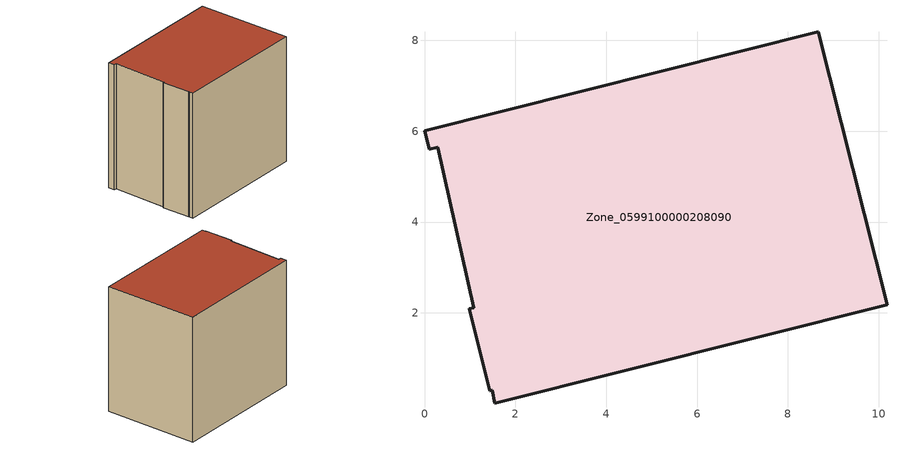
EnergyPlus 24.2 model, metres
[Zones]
Zone_0599100000208090
 floor ground (C_G): 1.08,2.12 0.29,5.64 0.1,5.6 0,6.01 8.67,8.19 10.18,2.18 1.55,0.01 1.49,0.29 1.44,0.28 0.98,2.09 z0
 wall outside (C_F): 10.18,2.18 8.67,8.19 0,6.01 0.1,5.6 0.29,5.64 1.08,2.12 0.98,2.09 1.44,0.28 1.49,0.29 1.55,0.01 10.18,2.18 z0:8.25
 roof outside (C_R): 0.29,5.64 1.08,2.12 0.98,2.09 1.44,0.28 1.49,0.29 1.55,0.01 10.18,2.18 8.67,8.19 0,6.01 0.1,5.6 z8.25
[BUILDING]
Pand.0599100000208090: North Axis=0; Terrain=City; Loads Convergence Tolerance Value=0.04; Temperature Convergence Tolerance Value=0.4; Solar Distribution=FullExterior; Maximum Number of Warmup Days=25; Minimum Number of Warmup Days=1
[Site:Location]
Rotterdam.The.Hague.AP_ZH_NLD Design_Conditions: Latitude=51.96; Longitude=4.45; Time Zone=1; Elevation=-4.5
[SITE:GROUNDTEMPERATURE:BUILDINGSURFACE]
18, 18, 18, 18, 18, 18, 18, 18, 18, 18, 18, 18
[MATERIAL] Thermal Absorptance=0.9; Solar Absorptance=0.7; Visible Absorptance=0.7
Name | Roughness | Thickness | Conductivity | Density | Specific Heat
G.TC.1965-1974 | MediumSmooth | 0.15 | 0.882353 | 540 | 1210
F.TC.1965-1974 | Rough | 0.3 | 0.697674 | 1920 | 840
R.TC.1965-1974 | MediumRough | 0.2 | 0.232558 | 1500 | 1000
[CONSTRUCTION]
C_G: G.TC.1965-1974
C_F: F.TC.1965-1974
C_R: R.TC.1965-1974
[ZONE]
Zone_0599100000208090: Type=1; Multiplier=1; Ceiling Height=Autocalculate; Volume=Autocalculate; Floor Area=autocalculate; Part of Total Floor Area=Yes
[ZONEINFILTRATION:DESIGNFLOWRATE]
Infil_Zone_0599100000208090: Zone or ZoneList or Space or SpaceList=Zone_0599100000208090; Schedule=AlwaysOn; Design Flow Rate Calculation Method=Flow/Area; Flow Rate per Floor Area=0.003; Constant Term Coefficient=1; Temperature Term Coefficient=0; Velocity Term Coefficient=0; Velocity Squared Term Coefficient=0
[HVACTEMPLATE:ZONE:IDEALLOADSAIRSYSTEM]
Zone_0599100000208090: Maximum Heating Supply Air Temperature=50; Minimum Cooling Supply Air Temperature=13; Maximum Heating Supply Air Humidity Ratio=0.0156; Minimum Cooling Supply Air Humidity Ratio=0.0077; Heating Limit=NoLimit; Cooling Limit=NoLimit; Dehumidification Control Type=ConstantSensibleHeatRatio; Cooling Sensible Heat Ratio=0.7; Dehumidification Setpoint=60; Humidification Control Type=None; Humidification Setpoint=30; Outdoor Air Method=None; Outdoor Air Flow Rate per Person=0.00944; Outdoor Air Flow Rate per Zone Floor Area=0; Outdoor Air Flow Rate per Zone=0; Demand Controlled Ventilation Type=None; Outdoor Air Economizer Type=NoEconomizer; Heat Recovery Type=None; Sensible Heat Recovery Effectiveness=0.7; Latent Heat Recovery Effectiveness=0.65
[ZONECONTROL:THERMOSTAT]
ThermostatControl_Zone_0599100000208090: Zone or ZoneList=Zone_0599100000208090; Control Type Schedule=DualSetpointControlType; Control 1=Thermostat_Zone_0599100000208090; Temperature Difference Between Cutout And Setpoint=0
[THERMOSTATSETPOINT:DUALSETPOINT]
Thermostat_Zone_0599100000208090: Heating Setpoint Temperature Schedule=HeatingSetpoint_Zone_0599100000208090; Cooling Setpoint Temperature Schedule=CoolingSetpoint_Zone_0599100000208090
[SCHEDULE:COMPACT]
HeatingSetpoint_Zone_0599100000208090: Through: 12/31, For: AllDays, Until: 24:00, 21
CoolingSetpoint_Zone_0599100000208090: Through: 12/31, For: AllDays, Until: 24:00, 24
DualSetpointControlType: Through: 12/31, For: AllDays, Until: 24:00, 4
AlwaysOn: Through: 12/31, For: AllDays, Until: 24:00, 1
